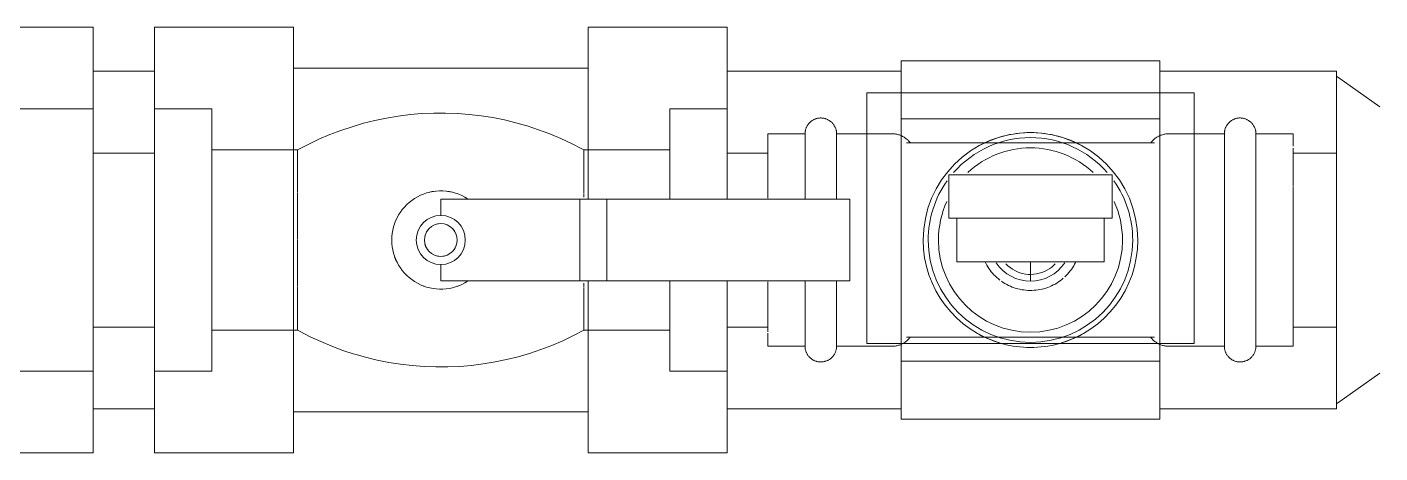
# Model space of a CAD drawing. Header units: inches. Extents: x -3299 to -2250, y -94 to 482.
# Drawn here: x -2432.06 to -2415.52, y 320.74 to 325.94 of the extents above; entities that cross this region are included whole.
import ezdxf

# ---------------------------------------------------------------- set-up
doc = ezdxf.new("R2010")
doc.units = ezdxf.units.IN
doc.header["$MEASUREMENT"] = 0
doc.layers.add('P-PIPE', color=3, linetype='Continuous', lineweight=9)
doc.layers.add('P-PIPE-CNTR', color=3, linetype='Continuous', lineweight=9)

# ---------------------------------------------------------------- blocks, each defined once
blk = doc.blocks.new('Ball Valve - 2-6 Inch - 2_-V23-Copy of ROOF LEVEL')
at = {"layer": 'P-PIPE'}
for p, q in [((-2.8, 1.6), (-3.5, 1.6)), ((-3.5, -1.6), (-3.5, 1.6)), ((-3.5, 1.6), (-3.5, 1.131)), ((-2.8, 1.6), (-2.8, -1.6)), ((3.5, 1.6), (2.8, 1.6)), ((2.8, 0.503), (2.8, 1.6)), ((3.5, 1.545), (3.5, 1.6)), ((3.5, 1.6), (3.5, 0.503)), ((3.5, 1.068), (3.5, 1.545)), ((-3.5, 1.131), (-3.5, 1.068)), ((-1.75, 1.1), (-2.8, 1.1)), ((-1.75, 1.09), (-1.75, 1.1)), ((-1.75, 0.579), (-1.75, 1.088)), ((2.8, 1.1), (1.75, 1.1)), ((1.75, 1.088), (1.75, 1.1)), ((1.75, 0.572), (1.75, 1.084)), ((-1.75, 0.008), (-1.75, 0.572)), ((0, 0.3), (0, 0.5)), ((0, 0.5), (1.698, 0.5)), ((1.698, 0.5), (2.028, 0.5)), ((1.698, -0.5), (1.698, 0.5)), ((1.75, 0.525), (1.75, 0.564)), ((2.028, 0.5), (5, 0.5)), ((2.028, -0.5), (2.028, 0.5)), ((5, 0.5), (5, -0.5)), ((-1.75, -0.564), (-1.75, 0)), ((0, -0.5), (0, -0.3)), ((-1.75, -1.084), (-1.75, -0.572)), ((1.698, -0.5), (0, -0.5)), ((2.028, -0.5), (1.698, -0.5)), ((1.75, -0.572), (1.75, -0.525)), ((1.75, -1.088), (1.75, -0.579)), ((5, -0.5), (2.028, -0.5)), ((2.8, -1.6), (2.8, -0.503)), ((3.5, -0.503), (3.5, -1.6)), ((-3.5, -1.068), (-3.5, -1.386)), ((-2.8, -1.1), (-1.75, -1.1)), ((-1.75, -1.1), (-1.75, -1.088)), ((1.75, -1.1), (1.75, -1.09)), ((1.75, -1.1), (2.8, -1.1)), ((3.5, -1.6), (3.5, -1.068)), ((-3.5, -1.386), (-3.5, -1.6)), ((-3.5, -1.6), (-2.8, -1.6)), ((2.8, -1.6), (3.5, -1.6))]:
    blk.add_line(p, q, dxfattribs=at)
at = {"layer": 'P-PIPE', "flags": 128}
for points in [[(-1.75, 1.1), (-1.622, 1.167), (-1.491, 1.23), (-1.357, 1.287), (-1.222, 1.338), (-1.084, 1.384), (-0.945, 1.425), (-0.805, 1.46), (-0.663, 1.489), (-0.519, 1.513), (-0.376, 1.531), (-0.231, 1.543), (-0.086, 1.549), (0.059, 1.55), (0.204, 1.545), (0.348, 1.534), (0.492, 1.517), (0.635, 1.494), (0.778, 1.466), (0.919, 1.432), (1.052, 1.394)], [(1.058, 1.393), (1.196, 1.347), (1.332, 1.297), (1.466, 1.241), (1.597, 1.18), (1.726, 1.113), (1.75, 1.1)], [(-1.058, -1.393), (-1.196, -1.347), (-1.332, -1.297), (-1.466, -1.241), (-1.597, -1.18), (-1.726, -1.113), (-1.75, -1.1)], [(1.75, -1.1), (1.622, -1.167), (1.491, -1.23), (1.357, -1.287), (1.222, -1.338), (1.084, -1.384), (0.945, -1.425), (0.805, -1.46), (0.663, -1.489), (0.519, -1.513), (0.376, -1.531), (0.231, -1.543), (0.086, -1.549), (-0.059, -1.55), (-0.204, -1.545), (-0.348, -1.534), (-0.492, -1.517), (-0.635, -1.494), (-0.778, -1.466), (-0.919, -1.432), (-1.052, -1.394)]]:
    blk.add_lwpolyline(points, dxfattribs=at)
at = {"layer": 'P-PIPE'}
for radius, start, end in [(0.6, 56.9143, 180), (0.3, 360, 180), (0.2, 360, 180), (0.2, 90, 120), (0.2, 15, 75), (0.2, 135, 165), (0.6, 180, 303.0857), (0.3, 180, 360), (0.2, 180, 360), (0.2, 195, 221.2798), (0.2, 318.7202, 345), (0.2, 240, 300)]:
    blk.add_arc((0, 0), radius, start, end, dxfattribs=at)
for points, knots in [([(-0.125, 0.587), (-0.118, 0.588), (-0.1, 0.592), (-0.081, 0.595), (-0.07, 0.596)], [-0.56672734, -0.56672734, -0.56672734, -0.56672734, -0.55555556, -0.5370319, -0.5370319, -0.5370319, -0.5370319]), ([(0.07, 0.596), (0.082, 0.595), (0.1, 0.592), (0.118, 0.588), (0.125, 0.587)], [-0.46297698, -0.46297698, -0.46297698, -0.46297698, -0.44444444, -0.43329467, -0.43329467, -0.43329467, -0.43329467]), ([(-0.481, 0.358), (-0.474, 0.368), (-0.463, 0.382), (-0.45, 0.397), (-0.446, 0.402)], [-0.79646997, -0.79646997, -0.79646997, -0.79646997, -0.77777778, -0.76652009, -0.76652009, -0.76652009, -0.76652009]), ([(-0.57, 0.187), (-0.568, 0.193), (-0.562, 0.211), (-0.555, 0.228), (-0.551, 0.238)], [-0.89944072, -0.89944072, -0.89944072, -0.89944072, -0.88888889, -0.87024048, -0.87024048, -0.87024048, -0.87024048]), ([(-0.543, -0.255), (-0.547, -0.247), (-0.554, -0.23), (-0.561, -0.214), (-0.564, -0.206)], [-0.13898376, -0.13898376, -0.13898376, -0.13898376, -0.125, -0.11095305, -0.11095305, -0.11095305, -0.11095305]), ([(-0.205, -0.564), (-0.213, -0.561), (-0.228, -0.555), (-0.242, -0.549), (-0.248, -0.546)], [-0.38898095, -0.38898095, -0.38898095, -0.38898095, -0.375, -0.36445728, -0.36445728, -0.36445728, -0.36445728]), ([(0.248, -0.546), (0.242, -0.549), (0.228, -0.555), (0.214, -0.561), (0.206, -0.564)], [-0.63512701, -0.63512701, -0.63512701, -0.63512701, -0.625, -0.61088512, -0.61088512, -0.61088512, -0.61088512])]:
    blk.add_open_spline(points, degree=3, knots=knots, dxfattribs=at)
blk = doc.blocks.new('Pressure Gauge - 2_ Dial - 1_4_-1370509-Copy of ROOF LEVEL')
at = {"layer": 'P-PIPE'}
for p, q in [((-2420.791, 286.141), (-2420.791, 286.008)), ((-2420.791, 286.141), (-2419.791, 286.141)), ((-2419.791, 286.141), (-2418.791, 286.141)), ((-2418.791, 286.008), (-2418.791, 286.141)), ((-2420.791, 286.008), (-2420.791, 285.61)), ((-2418.791, 285.61), (-2418.791, 286.008)), ((-2419.791, 285.61), (-2420.791, 285.61)), ((-2420.691, 285.61), (-2420.691, 285.079)), ((-2418.791, 285.61), (-2419.791, 285.61)), ((-2418.891, 285.079), (-2418.891, 285.61)), ((-2419.791, 285.079), (-2420.691, 285.079)), ((-2418.891, 285.079), (-2419.791, 285.079))]:
    blk.add_line(p, q, dxfattribs=at)
blk = doc.blocks.new('Y Strainer - 0_25-4 Inch - Threaded - 2_-V28-Copy of ROOF LEVEL')
at = {"layer": 'P-PIPE'}
for p, q in [((-2437.5, 324.944), (-2438.5, 324.944)), ((-2436.816, 324.944), (-2437.5, 324.944)), ((-2431.25, 324.944), (-2432.25, 324.944)), ((-2437.138, 324.444), (-2437.5, 324.444)), ((-2436.5, 324.444), (-2437.134, 324.444)), ((-2433.25, 324.444), (-2436.5, 324.444)), ((-2432.25, 324.444), (-2433.25, 324.444)), ((-2432.75, 324.444), (-2433.173, 324.444)), ((-2437.5, 322.244), (-2437.138, 322.244)), ((-2437.134, 322.244), (-2436.5, 322.244)), ((-2436.5, 322.244), (-2433.25, 322.244)), ((-2433.25, 322.244), (-2432.25, 322.244)), ((-2433.173, 322.244), (-2432.75, 322.244)), ((-2438.5, 321.744), (-2437.5, 321.744)), ((-2437.5, 321.744), (-2436.816, 321.744)), ((-2432.25, 321.744), (-2431.25, 321.744))]:
    blk.add_line(p, q, dxfattribs=at)
for centre, ratio, start_param, end_param in [((-2436.816, 323.344), 0.707108, 5.999672, 6.939138), ((-2438.5, 323.344), 0.000002, 5.442981, 6.283185), ((-2438.5, 323.344), 0.000002, 0, 1.570796), ((-2437.5, 323.344), 0.000002, 0, 1.570796), ((-2436.816, 323.344), 0.707108, 5.933357, 5.999671), ((-2436.816, 323.344), 0.707108, 5.473003, 5.921738), ((-2432.25, 323.344), 0.000002, 0, 1.570796), ((-2431.25, 323.344), 0.000002, 5.442981, 6.283185), ((-2431.25, 323.344), 0.000002, 0, 1.570796), ((-2438.5, 323.344), 0.000002, 1.570796, 3.141593), ((-2437.5, 323.344), 0.000002, 1.570796, 3.141593), ((-2432.25, 323.344), 0.000002, 1.570796, 3.141593), ((-2431.25, 323.344), 0.000002, 1.570796, 3.141593), ((-2438.5, 323.344), 0.000002, 3.141593, 3.981797), ((-2436.816, 323.344), 0.707108, 3.425107, 3.951775), ((-2431.25, 323.344), 0.000002, 3.926991, 3.981797), ((-2431.25, 323.344), 0.000002, 3.141593, 3.926991), ((-2436.816, 323.344), 0.707108, 2.48564, 3.425106)]:
    blk.add_ellipse(centre, major_axis=(0, 1.6), ratio=ratio, start_param=start_param, end_param=end_param, dxfattribs=at)

msp = doc.modelspace()

# ---------------------------------------------------------------- linework, layer by layer
at = {"layer": 'P-PIPE'}
for p, q in [((-2431.25, 325.944), (-2433.25, 325.944)), ((-2428.8, 325.944), (-2430.5, 325.944)), ((-2430.5, 320.745), (-2430.5, 325.944)), ((-2428.8, 320.745), (-2428.8, 325.944)), ((-2423.5, 325.944), (-2425.2, 325.944)), ((-2425.2, 325.944), (-2425.2, 323.845)), ((-2423.5, 325.944), (-2423.5, 323.847)), ((-2418.211, 325.531), (-2421.371, 325.531)), ((-2430.5, 325.406), (-2431.25, 325.406)), ((-2425.2, 325.444), (-2428.8, 325.444)), ((-2421.371, 325.406), (-2423.5, 325.406)), ((-2416.05, 325.406), (-2418.211, 325.406)), ((-2415.519, 324.969), (-2416.05, 325.344)), ((-2416.05, 325.343), (-2416.05, 325.146)), ((-2421.791, 322.079), (-2421.791, 325.141)), ((-2421.791, 325.141), (-2417.791, 325.141)), ((-2417.791, 325.141), (-2417.791, 322.079)), ((-2416.05, 321.345), (-2416.05, 325.136)), ((-2418.211, 324.825), (-2421.371, 324.825)), ((-2421.371, 324.825), (-2421.371, 321.864)), ((-2418.211, 321.864), (-2418.211, 324.825)), ((-2422.547, 324.641), (-2423.001, 324.641)), ((-2422.161, 324.653), (-2422.161, 324.645)), ((-2422.161, 324.645), (-2422.161, 324.641)), ((-2422.161, 324.641), (-2422.161, 324.64)), ((-2421.791, 324.641), (-2422.161, 324.641)), ((-2422.161, 324.64), (-2422.161, 324.637)), ((-2421.48, 324.641), (-2421.791, 324.641)), ((-2420.324, 324.532), (-2421.307, 324.532)), ((-2420.028, 324.532), (-2420.324, 324.532)), ((-2419.559, 324.532), (-2420.028, 324.532)), ((-2419.259, 324.532), (-2419.559, 324.532)), ((-2418.275, 324.532), (-2419.259, 324.532)), ((-2417.791, 324.641), (-2418.102, 324.641)), ((-2417.421, 324.641), (-2417.791, 324.641)), ((-2417.035, 324.653), (-2417.035, 324.645)), ((-2417.035, 324.645), (-2417.035, 324.641)), ((-2416.581, 324.641), (-2417.035, 324.641)), ((-2417.035, 324.641), (-2417.035, 324.64)), ((-2417.035, 324.64), (-2417.035, 324.637)), ((-2430.5, 324.406), (-2431.25, 324.406)), ((-2431.25, 324.379), (-2431.25, 324.406)), ((-2431.25, 324.15), (-2431.25, 324.37)), ((-2423.001, 324.406), (-2423.5, 324.406)), ((-2416.05, 324.406), (-2416.581, 324.406)), ((-2431.25, 323.878), (-2431.25, 324.022)), ((-2431.25, 323.762), (-2431.25, 323.875)), ((-2431.25, 322.813), (-2431.25, 322.927)), ((-2425.2, 320.745), (-2425.2, 322.843)), ((-2423.5, 320.745), (-2423.5, 322.842)), ((-2431.25, 322.666), (-2431.25, 322.81)), ((-2431.25, 322.318), (-2431.25, 322.538)), ((-2431.25, 322.282), (-2431.25, 322.309)), ((-2431.25, 322.282), (-2430.5, 322.282)), ((-2423.5, 322.282), (-2423.001, 322.282)), ((-2416.581, 322.282), (-2416.05, 322.282)), ((-2423.001, 322.048), (-2422.547, 322.048)), ((-2422.547, 322.049), (-2422.547, 322.052)), ((-2422.547, 322.048), (-2422.547, 322.049)), ((-2422.547, 322.044), (-2422.547, 322.048)), ((-2422.547, 322.036), (-2422.547, 322.044)), ((-2422.161, 322.048), (-2421.48, 322.048)), ((-2417.791, 322.079), (-2421.791, 322.079)), ((-2421.307, 322.157), (-2420.324, 322.157)), ((-2420.324, 322.157), (-2420.023, 322.157)), ((-2420.023, 322.157), (-2419.554, 322.157)), ((-2419.554, 322.157), (-2419.259, 322.157)), ((-2419.259, 322.157), (-2418.275, 322.157)), ((-2418.102, 322.048), (-2417.421, 322.048)), ((-2417.421, 322.049), (-2417.421, 322.052)), ((-2417.421, 322.048), (-2417.421, 322.049)), ((-2417.421, 322.044), (-2417.421, 322.048)), ((-2417.421, 322.036), (-2417.421, 322.044)), ((-2417.035, 322.048), (-2416.581, 322.048)), ((-2421.371, 321.864), (-2418.211, 321.864)), ((-2416.05, 321.345), (-2415.519, 321.72)), ((-2431.25, 321.283), (-2430.5, 321.283)), ((-2428.8, 321.245), (-2425.2, 321.245)), ((-2423.5, 321.283), (-2421.371, 321.283)), ((-2418.211, 321.283), (-2416.05, 321.283)), ((-2421.371, 321.157), (-2418.211, 321.157)), ((-2433.25, 320.745), (-2431.25, 320.745)), ((-2430.5, 320.745), (-2428.8, 320.745)), ((-2425.2, 320.745), (-2423.5, 320.745))]:
    msp.add_line(p, q, dxfattribs=at)
at = {"layer": 'P-PIPE', "flags": 128}
for points in [[(-2422.547, 324.641), (-2422.547, 324.649), (-2422.546, 324.656), (-2422.546, 324.664), (-2422.545, 324.672), (-2422.543, 324.679), (-2422.542, 324.687), (-2422.54, 324.694), (-2422.537, 324.702), (-2422.535, 324.709), (-2422.532, 324.716), (-2422.529, 324.723), (-2422.525, 324.73), (-2422.522, 324.737), (-2422.518, 324.743), (-2422.513, 324.75), (-2422.509, 324.756), (-2422.504, 324.762), (-2422.499, 324.768), (-2422.494, 324.774), (-2422.489, 324.779), (-2422.483, 324.785), (-2422.477, 324.79), (-2422.471, 324.794), (-2422.465, 324.799), (-2422.458, 324.803), (-2422.452, 324.807), (-2422.445, 324.811), (-2422.438, 324.815), (-2422.431, 324.818), (-2422.424, 324.821), (-2422.417, 324.823), (-2422.409, 324.826), (-2422.402, 324.828), (-2422.394, 324.83), (-2422.387, 324.831), (-2422.379, 324.832), (-2422.372, 324.833), (-2422.364, 324.834), (-2422.356, 324.834), (-2422.348, 324.834), (-2422.341, 324.833), (-2422.333, 324.833), (-2422.325, 324.832), (-2422.318, 324.83), (-2422.31, 324.829), (-2422.303, 324.827), (-2422.295, 324.825), (-2422.288, 324.822), (-2422.281, 324.819), (-2422.274, 324.816), (-2422.267, 324.813), (-2422.26, 324.809), (-2422.253, 324.805), (-2422.247, 324.801), (-2422.24, 324.797), (-2422.234, 324.792), (-2422.228, 324.787), (-2422.223, 324.782), (-2422.217, 324.777), (-2422.212, 324.771), (-2422.207, 324.765), (-2422.202, 324.759), (-2422.197, 324.753), (-2422.193, 324.747), (-2422.189, 324.74), (-2422.185, 324.734), (-2422.181, 324.727), (-2422.178, 324.72), (-2422.175, 324.713), (-2422.172, 324.705), (-2422.17, 324.698), (-2422.168, 324.691), (-2422.166, 324.683), (-2422.164, 324.676), (-2422.163, 324.668), (-2422.162, 324.66), (-2422.161, 324.653)], [(-2417.421, 324.641), (-2417.421, 324.649), (-2417.42, 324.656), (-2417.42, 324.664), (-2417.419, 324.672), (-2417.417, 324.679), (-2417.416, 324.687), (-2417.414, 324.694), (-2417.411, 324.702), (-2417.409, 324.709), (-2417.406, 324.716), (-2417.403, 324.723), (-2417.399, 324.73), (-2417.396, 324.737), (-2417.392, 324.743), (-2417.387, 324.75), (-2417.383, 324.756), (-2417.378, 324.762), (-2417.373, 324.768), (-2417.368, 324.774), (-2417.363, 324.779), (-2417.357, 324.785), (-2417.351, 324.79), (-2417.345, 324.794), (-2417.339, 324.799), (-2417.332, 324.803), (-2417.326, 324.807), (-2417.319, 324.811), (-2417.312, 324.815), (-2417.305, 324.818), (-2417.298, 324.821), (-2417.291, 324.823), (-2417.283, 324.826), (-2417.276, 324.828), (-2417.268, 324.83), (-2417.261, 324.831), (-2417.253, 324.832), (-2417.246, 324.833), (-2417.238, 324.834), (-2417.23, 324.834), (-2417.222, 324.834), (-2417.215, 324.833), (-2417.207, 324.833), (-2417.199, 324.832), (-2417.192, 324.83), (-2417.184, 324.829), (-2417.177, 324.827), (-2417.169, 324.825), (-2417.162, 324.822), (-2417.155, 324.819), (-2417.148, 324.816), (-2417.141, 324.813), (-2417.134, 324.809), (-2417.127, 324.805), (-2417.121, 324.801), (-2417.114, 324.797), (-2417.108, 324.792), (-2417.102, 324.787), (-2417.097, 324.782), (-2417.091, 324.777), (-2417.086, 324.771), (-2417.081, 324.765), (-2417.076, 324.759), (-2417.071, 324.753), (-2417.067, 324.747), (-2417.063, 324.74), (-2417.059, 324.734), (-2417.055, 324.727), (-2417.052, 324.72), (-2417.049, 324.713), (-2417.046, 324.705), (-2417.044, 324.698), (-2417.042, 324.691), (-2417.04, 324.683), (-2417.038, 324.676), (-2417.037, 324.668), (-2417.036, 324.66), (-2417.035, 324.653)], [(-2422.547, 324.635), (-2422.547, 324.639), (-2422.547, 324.641), (-2422.547, 324.641)], [(-2422.547, 324.641), (-2422.547, 324.64), (-2422.547, 324.637)], [(-2422.547, 324.637), (-2422.547, 324.631), (-2422.547, 324.624), (-2422.547, 324.615), (-2422.547, 324.604), (-2422.547, 324.59), (-2422.547, 324.575), (-2422.547, 324.558), (-2422.547, 324.538), (-2422.547, 324.517), (-2422.547, 324.494), (-2422.547, 324.469), (-2422.547, 324.443), (-2422.547, 324.414), (-2422.547, 324.384)], [(-2422.547, 324.6), (-2422.547, 324.612), (-2422.547, 324.622), (-2422.547, 324.63), (-2422.547, 324.635)], [(-2422.161, 324.635), (-2422.161, 324.639), (-2422.161, 324.641), (-2422.161, 324.641)], [(-2422.161, 324.637), (-2422.161, 324.631), (-2422.161, 324.624), (-2422.161, 324.615), (-2422.161, 324.604)], [(-2422.161, 324.534), (-2422.161, 324.553), (-2422.161, 324.571), (-2422.161, 324.586), (-2422.161, 324.6), (-2422.161, 324.612), (-2422.161, 324.622), (-2422.161, 324.63), (-2422.161, 324.635)], [(-2422.161, 324.376), (-2422.161, 324.406), (-2422.161, 324.435), (-2422.161, 324.462), (-2422.161, 324.488), (-2422.161, 324.511), (-2422.161, 324.533)], [(-2421.48, 324.641), (-2421.469, 324.641), (-2421.458, 324.64), (-2421.447, 324.639), (-2421.437, 324.637), (-2421.426, 324.635), (-2421.415, 324.633), (-2421.405, 324.63), (-2421.394, 324.627), (-2421.384, 324.623), (-2421.374, 324.619), (-2421.364, 324.615), (-2421.354, 324.61), (-2421.345, 324.605), (-2421.335, 324.599), (-2421.326, 324.593), (-2421.317, 324.587), (-2421.309, 324.58), (-2421.3, 324.573), (-2421.292, 324.566), (-2421.285, 324.558), (-2421.277, 324.55), (-2421.27, 324.542), (-2421.263, 324.533), (-2421.262, 324.532)], [(-2418.32, 324.532), (-2418.313, 324.54), (-2418.306, 324.549), (-2418.299, 324.557), (-2418.291, 324.564), (-2418.283, 324.572), (-2418.275, 324.579), (-2418.266, 324.586), (-2418.258, 324.592), (-2418.248, 324.598), (-2418.239, 324.604), (-2418.23, 324.609), (-2418.22, 324.614), (-2418.21, 324.619), (-2418.2, 324.623), (-2418.19, 324.626), (-2418.179, 324.63), (-2418.169, 324.633), (-2418.158, 324.635), (-2418.147, 324.637), (-2418.137, 324.639), (-2418.126, 324.64), (-2418.115, 324.64), (-2418.104, 324.641), (-2418.102, 324.641)], [(-2417.421, 324.635), (-2417.421, 324.639), (-2417.421, 324.641), (-2417.421, 324.641)], [(-2417.421, 324.641), (-2417.421, 324.64), (-2417.421, 324.637)], [(-2417.421, 324.637), (-2417.421, 324.631), (-2417.421, 324.624), (-2417.421, 324.615), (-2417.421, 324.604), (-2417.421, 324.59), (-2417.421, 324.575), (-2417.421, 324.558), (-2417.421, 324.538), (-2417.421, 324.517), (-2417.421, 324.494), (-2417.421, 324.469), (-2417.421, 324.443), (-2417.421, 324.414), (-2417.421, 324.384)], [(-2417.421, 324.6), (-2417.421, 324.612), (-2417.421, 324.622), (-2417.421, 324.63), (-2417.421, 324.635)], [(-2417.035, 324.635), (-2417.035, 324.639), (-2417.035, 324.641), (-2417.035, 324.641)], [(-2417.035, 324.637), (-2417.035, 324.631), (-2417.035, 324.624), (-2417.035, 324.615), (-2417.035, 324.604)], [(-2417.035, 324.571), (-2417.035, 324.586), (-2417.035, 324.6), (-2417.035, 324.612), (-2417.035, 324.622), (-2417.035, 324.63), (-2417.035, 324.635)], [(-2417.035, 324.376), (-2417.035, 324.406), (-2417.035, 324.435), (-2417.035, 324.462), (-2417.035, 324.488), (-2417.035, 324.511), (-2417.035, 324.533), (-2417.035, 324.553), (-2417.035, 324.57)], [(-2422.547, 324.375), (-2422.547, 324.352), (-2422.547, 324.319), (-2422.547, 324.284), (-2422.547, 324.248), (-2422.547, 324.21), (-2422.547, 324.17), (-2422.547, 324.13), (-2422.547, 324.088), (-2422.547, 324.045), (-2422.547, 324.001), (-2422.547, 323.955), (-2422.547, 323.909), (-2422.547, 323.862), (-2422.547, 323.844)], [(-2422.161, 324.076), (-2422.161, 324.119), (-2422.161, 324.16), (-2422.161, 324.199), (-2422.161, 324.237), (-2422.161, 324.274), (-2422.161, 324.31), (-2422.161, 324.344), (-2422.161, 324.375)], [(-2417.421, 324.375), (-2417.421, 324.352), (-2417.421, 324.319), (-2417.421, 324.284), (-2417.421, 324.248), (-2417.421, 324.21), (-2417.421, 324.17), (-2417.421, 324.13), (-2417.421, 324.088), (-2417.421, 324.045), (-2417.421, 324.001), (-2417.421, 323.955), (-2417.421, 323.909), (-2417.421, 323.862), (-2417.421, 323.814), (-2417.421, 323.765), (-2417.421, 323.716), (-2417.421, 323.666), (-2417.421, 323.616), (-2417.421, 323.565), (-2417.421, 323.513), (-2417.421, 323.462), (-2417.421, 323.41), (-2417.421, 323.358), (-2417.421, 323.344)], [(-2417.035, 324.119), (-2417.035, 324.16), (-2417.035, 324.199), (-2417.035, 324.237), (-2417.035, 324.274), (-2417.035, 324.31), (-2417.035, 324.344), (-2417.035, 324.375)], [(-2422.161, 323.849), (-2422.161, 323.897), (-2422.161, 323.943), (-2422.161, 323.989), (-2422.161, 324.033), (-2422.161, 324.062)], [(-2417.035, 323.602), (-2417.035, 323.652), (-2417.035, 323.703), (-2417.035, 323.752), (-2417.035, 323.801), (-2417.035, 323.849), (-2417.035, 323.897), (-2417.035, 323.943), (-2417.035, 323.989), (-2417.035, 324.033), (-2417.035, 324.076), (-2417.035, 324.105)], [(-2417.035, 323.344), (-2417.035, 323.396), (-2417.035, 323.448), (-2417.035, 323.5), (-2417.035, 323.551), (-2417.035, 323.587)], [(-2417.421, 323.344), (-2417.421, 323.292), (-2417.421, 323.241), (-2417.421, 323.189), (-2417.421, 323.149)], [(-2417.035, 322.314), (-2417.035, 322.336), (-2417.035, 322.37), (-2417.035, 322.405), (-2417.035, 322.441), (-2417.035, 322.479), (-2417.035, 322.518), (-2417.035, 322.559), (-2417.035, 322.601), (-2417.035, 322.644), (-2417.035, 322.688), (-2417.035, 322.733), (-2417.035, 322.779), (-2417.035, 322.827), (-2417.035, 322.875), (-2417.035, 322.923), (-2417.035, 322.973), (-2417.035, 323.023), (-2417.035, 323.073), (-2417.035, 323.124), (-2417.035, 323.175), (-2417.035, 323.227), (-2417.035, 323.278), (-2417.035, 323.33), (-2417.035, 323.344)], [(-2420.347, 323.079), (-2420.337, 323.06), (-2420.326, 323.038), (-2420.313, 323.017), (-2420.299, 322.996), (-2420.285, 322.976), (-2420.27, 322.957), (-2420.254, 322.938), (-2420.238, 322.92), (-2420.22, 322.902), (-2420.202, 322.886), (-2420.184, 322.87), (-2420.164, 322.854)], [(-2419.321, 322.947), (-2419.305, 322.966), (-2419.29, 322.986), (-2419.276, 323.006), (-2419.263, 323.027), (-2419.251, 323.048), (-2419.24, 323.07)], [(-2417.421, 323.138), (-2417.421, 323.087), (-2417.421, 323.036), (-2417.421, 322.986), (-2417.421, 322.936), (-2417.421, 322.888), (-2417.421, 322.839), (-2417.421, 322.792), (-2417.421, 322.746), (-2417.421, 322.7), (-2417.421, 322.656), (-2417.421, 322.612), (-2417.421, 322.57), (-2417.421, 322.529), (-2417.421, 322.489), (-2417.421, 322.451), (-2417.421, 322.414), (-2417.421, 322.379), (-2417.421, 322.345), (-2417.421, 322.314)], [(-2422.547, 322.839), (-2422.547, 322.792), (-2422.547, 322.746), (-2422.547, 322.7), (-2422.547, 322.656), (-2422.547, 322.612), (-2422.547, 322.57), (-2422.547, 322.529), (-2422.547, 322.489), (-2422.547, 322.451), (-2422.547, 322.414), (-2422.547, 322.379), (-2422.547, 322.345), (-2422.547, 322.314)], [(-2422.161, 322.314), (-2422.161, 322.336), (-2422.161, 322.37), (-2422.161, 322.405), (-2422.161, 322.441), (-2422.161, 322.479), (-2422.161, 322.518), (-2422.161, 322.559), (-2422.161, 322.601), (-2422.161, 322.644), (-2422.161, 322.688), (-2422.161, 322.733), (-2422.161, 322.779), (-2422.161, 322.827), (-2422.161, 322.844)], [(-2420.144, 322.84), (-2420.124, 322.826), (-2420.103, 322.813), (-2420.081, 322.801), (-2420.059, 322.79), (-2420.037, 322.78)], [(-2419.65, 322.745), (-2419.627, 322.75), (-2419.604, 322.758), (-2419.58, 322.765), (-2419.557, 322.774), (-2419.535, 322.784), (-2419.513, 322.795), (-2419.491, 322.806), (-2419.469, 322.819), (-2419.449, 322.832), (-2419.429, 322.846), (-2419.409, 322.861), (-2419.39, 322.877)], [(-2419.372, 322.893), (-2419.354, 322.91), (-2419.337, 322.928), (-2419.321, 322.947)], [(-2420.037, 322.78), (-2420.014, 322.77), (-2419.991, 322.762), (-2419.968, 322.754), (-2419.944, 322.748), (-2419.92, 322.742), (-2419.896, 322.737), (-2419.871, 322.734)], [(-2419.871, 322.734), (-2419.847, 322.731), (-2419.822, 322.729), (-2419.798, 322.728), (-2419.773, 322.729), (-2419.748, 322.73), (-2419.724, 322.732)], [(-2419.724, 322.732), (-2419.699, 322.735), (-2419.675, 322.739), (-2419.651, 322.744)], [(-2422.547, 322.313), (-2422.547, 322.282), (-2422.547, 322.253), (-2422.547, 322.226), (-2422.547, 322.201), (-2422.547, 322.177), (-2422.547, 322.156), (-2422.547, 322.136)], [(-2422.161, 322.052), (-2422.161, 322.057), (-2422.161, 322.064), (-2422.161, 322.074), (-2422.161, 322.085), (-2422.161, 322.098), (-2422.161, 322.114), (-2422.161, 322.131), (-2422.161, 322.15), (-2422.161, 322.171), (-2422.161, 322.194), (-2422.161, 322.219), (-2422.161, 322.246), (-2422.161, 322.274), (-2422.161, 322.304)], [(-2417.421, 322.313), (-2417.421, 322.282), (-2417.421, 322.253), (-2417.421, 322.226), (-2417.421, 322.201), (-2417.421, 322.177), (-2417.421, 322.157)], [(-2417.035, 322.052), (-2417.035, 322.057), (-2417.035, 322.064), (-2417.035, 322.074), (-2417.035, 322.085), (-2417.035, 322.098), (-2417.035, 322.114), (-2417.035, 322.131), (-2417.035, 322.15), (-2417.035, 322.171), (-2417.035, 322.194), (-2417.035, 322.219), (-2417.035, 322.246), (-2417.035, 322.274), (-2417.035, 322.304)], [(-2422.547, 322.118), (-2422.547, 322.102), (-2422.547, 322.088), (-2422.547, 322.076), (-2422.547, 322.067), (-2422.547, 322.059), (-2422.547, 322.053)], [(-2422.547, 322.052), (-2422.547, 322.057), (-2422.547, 322.064), (-2422.547, 322.074), (-2422.547, 322.085)], [(-2422.547, 322.053), (-2422.547, 322.049), (-2422.547, 322.048), (-2422.547, 322.048)], [(-2422.161, 322.048), (-2422.161, 322.04), (-2422.162, 322.032), (-2422.162, 322.025), (-2422.164, 322.017), (-2422.165, 322.009), (-2422.167, 322.002), (-2422.169, 321.994), (-2422.171, 321.987), (-2422.173, 321.98), (-2422.176, 321.973), (-2422.179, 321.966), (-2422.183, 321.959), (-2422.187, 321.952), (-2422.191, 321.945), (-2422.195, 321.939), (-2422.199, 321.933), (-2422.204, 321.926), (-2422.209, 321.921), (-2422.214, 321.915), (-2422.22, 321.909), (-2422.225, 321.904), (-2422.231, 321.899), (-2422.237, 321.894), (-2422.243, 321.89), (-2422.25, 321.885), (-2422.256, 321.881), (-2422.263, 321.878), (-2422.27, 321.874), (-2422.277, 321.871), (-2422.284, 321.868), (-2422.291, 321.865), (-2422.299, 321.863), (-2422.306, 321.861), (-2422.314, 321.859), (-2422.321, 321.858), (-2422.329, 321.856), (-2422.337, 321.856), (-2422.344, 321.855), (-2422.352, 321.855), (-2422.36, 321.855), (-2422.367, 321.855), (-2422.375, 321.856), (-2422.383, 321.857), (-2422.39, 321.858), (-2422.398, 321.86), (-2422.405, 321.862), (-2422.413, 321.864), (-2422.42, 321.866), (-2422.427, 321.869), (-2422.434, 321.872), (-2422.441, 321.876), (-2422.448, 321.879), (-2422.455, 321.883), (-2422.461, 321.887), (-2422.468, 321.892), (-2422.474, 321.896), (-2422.48, 321.901), (-2422.486, 321.906), (-2422.491, 321.912), (-2422.496, 321.917), (-2422.501, 321.923), (-2422.506, 321.929), (-2422.511, 321.935), (-2422.515, 321.942), (-2422.519, 321.948), (-2422.523, 321.955), (-2422.527, 321.962), (-2422.53, 321.969), (-2422.533, 321.976), (-2422.536, 321.983), (-2422.538, 321.99), (-2422.54, 321.998), (-2422.542, 322.005), (-2422.544, 322.013), (-2422.545, 322.021), (-2422.546, 322.028), (-2422.547, 322.036)], [(-2422.161, 322.088), (-2422.161, 322.076), (-2422.161, 322.067), (-2422.161, 322.059), (-2422.161, 322.053)], [(-2422.161, 322.053), (-2422.161, 322.049), (-2422.161, 322.048), (-2422.161, 322.048)], [(-2422.161, 322.048), (-2422.161, 322.049), (-2422.161, 322.052)], [(-2421.352, 322.08), (-2421.362, 322.075), (-2421.372, 322.07), (-2421.382, 322.066), (-2421.392, 322.062), (-2421.403, 322.059), (-2421.413, 322.056), (-2421.424, 322.054), (-2421.435, 322.052), (-2421.445, 322.05), (-2421.456, 322.049), (-2421.467, 322.048), (-2421.478, 322.048), (-2421.48, 322.048)], [(-2421.262, 322.157), (-2421.269, 322.148), (-2421.276, 322.14), (-2421.283, 322.132), (-2421.291, 322.124), (-2421.299, 322.117), (-2421.307, 322.11), (-2421.316, 322.103), (-2421.325, 322.097), (-2421.334, 322.09), (-2421.343, 322.085), (-2421.352, 322.08)], [(-2418.228, 322.079), (-2418.237, 322.084), (-2418.247, 322.089), (-2418.256, 322.095), (-2418.265, 322.102), (-2418.273, 322.108), (-2418.282, 322.115), (-2418.29, 322.123), (-2418.298, 322.13), (-2418.305, 322.138), (-2418.312, 322.147), (-2418.319, 322.155), (-2418.32, 322.157)], [(-2418.102, 322.048), (-2418.113, 322.048), (-2418.124, 322.049), (-2418.135, 322.05), (-2418.145, 322.051), (-2418.156, 322.053), (-2418.167, 322.056), (-2418.177, 322.058), (-2418.188, 322.062), (-2418.198, 322.065), (-2418.208, 322.069), (-2418.218, 322.074), (-2418.228, 322.079)], [(-2417.421, 322.156), (-2417.421, 322.136), (-2417.421, 322.118), (-2417.421, 322.102), (-2417.421, 322.088), (-2417.421, 322.076), (-2417.421, 322.067), (-2417.421, 322.059), (-2417.421, 322.053)], [(-2417.421, 322.052), (-2417.421, 322.057), (-2417.421, 322.064), (-2417.421, 322.074), (-2417.421, 322.085)], [(-2417.421, 322.053), (-2417.421, 322.049), (-2417.421, 322.048), (-2417.421, 322.048)], [(-2417.035, 322.048), (-2417.035, 322.04), (-2417.036, 322.032), (-2417.036, 322.025), (-2417.038, 322.017), (-2417.039, 322.009), (-2417.041, 322.002), (-2417.043, 321.994), (-2417.045, 321.987), (-2417.047, 321.98), (-2417.05, 321.973), (-2417.053, 321.966), (-2417.057, 321.959), (-2417.061, 321.952), (-2417.065, 321.945), (-2417.069, 321.939), (-2417.073, 321.933), (-2417.078, 321.926), (-2417.083, 321.921), (-2417.088, 321.915), (-2417.094, 321.909), (-2417.099, 321.904), (-2417.105, 321.899), (-2417.111, 321.894), (-2417.117, 321.89), (-2417.124, 321.885), (-2417.13, 321.881), (-2417.137, 321.878), (-2417.144, 321.874), (-2417.151, 321.871), (-2417.158, 321.868), (-2417.165, 321.865), (-2417.173, 321.863), (-2417.18, 321.861), (-2417.188, 321.859), (-2417.195, 321.858), (-2417.203, 321.856), (-2417.211, 321.856), (-2417.218, 321.855), (-2417.226, 321.855), (-2417.234, 321.855), (-2417.241, 321.855), (-2417.249, 321.856), (-2417.257, 321.857), (-2417.264, 321.858), (-2417.272, 321.86), (-2417.279, 321.862), (-2417.287, 321.864), (-2417.294, 321.866), (-2417.301, 321.869), (-2417.308, 321.872), (-2417.315, 321.876), (-2417.322, 321.879), (-2417.329, 321.883), (-2417.335, 321.887), (-2417.342, 321.892), (-2417.348, 321.896), (-2417.354, 321.901), (-2417.36, 321.906), (-2417.365, 321.912), (-2417.37, 321.917), (-2417.375, 321.923), (-2417.38, 321.929), (-2417.385, 321.935), (-2417.389, 321.942), (-2417.393, 321.948), (-2417.397, 321.955), (-2417.401, 321.962), (-2417.404, 321.969), (-2417.407, 321.976), (-2417.41, 321.983), (-2417.412, 321.99), (-2417.414, 321.998), (-2417.416, 322.005), (-2417.418, 322.013), (-2417.419, 322.021), (-2417.42, 322.028), (-2417.421, 322.036)], [(-2417.035, 322.088), (-2417.035, 322.076), (-2417.035, 322.067), (-2417.035, 322.059), (-2417.035, 322.053)], [(-2417.035, 322.053), (-2417.035, 322.049), (-2417.035, 322.048), (-2417.035, 322.048)], [(-2417.035, 322.048), (-2417.035, 322.049), (-2417.035, 322.052)]]:
    msp.add_lwpolyline(points, dxfattribs=at)
at = {"layer": 'P-PIPE'}
for radius, start, end in [(1.312, 90, 180), (1.25, 90, 138.7136), (1.312, 105.0002, 118.7727), (1.312, 90.0002, 105), (1.312, 75.0002, 90), (1.312, 0, 90), (1.25, 41.2864, 90), (1.312, 61.2273, 75), (1.125, 90, 132.904), (1.125, 47.096, 90), (1.25, 144.6087, 180), (1.25, 360, 35.3898), (1.125, 155.1882, 180), (1.125, 360, 24.8073), (1.312, 180, 254.7521), (1.25, 180, 270), (1.125, 180, 270), (1.25, 270, 0), (1.125, 270, 0), (1.312, 285.2479, 0), (0.503, 213.6069, 326.3931), (0.42, 223.8168, 299.0692), (0.42, 300, 316.1832), (1.312, 241.2273, 254.7521), (1.312, 285.2479, 298.7727), (1.312, 255, 269.9998), (1.312, 255, 270), (1.312, 270, 284.9998), (1.312, 270, 285)]:
    msp.add_arc((-2419.791, 323.344), radius, start, end, dxfattribs=at)
for centre, major_axis, ratio, start_param, end_param in [((-2431.25, 323.344), (0, 2.6), 0.000002, 0, 1.570796), ((-2431.25, 323.344), (0, 2.6), 0.000002, 5.63936, 6.283185), ((-2421.371, 323.344), (0, 2.187), 0.000006, 5.67853, 6.283185), ((-2421.371, 323.344), (0, 2.187), 0.000006, 0, 0.32288), ((-2418.211, 323.344), (0, 2.187), 0.000006, 0, 0.32288), ((-2418.211, 323.344), (0, 2.187), 0.000006, 5.67853, 6.283185), ((-2431.25, 323.344), (0, 2.6), 0.000002, 5.497787, 5.63936), ((-2431.25, 323.344), (0, 2.062), 0.000002, 0, 1.570796), ((-2431.25, 323.344), (0, 2.062), 0.000002, 6.021386, 6.283185), ((-2431.25, 323.344), (0, 2.062), 0.000002, 5.611439, 6.021386), ((-2430.5, 323.344), (0, 2.062), 0.000002, 5.611439, 6.283185), ((-2430.5, 323.344), (0, 2.062), 0.000002, 0, 1.570796), ((-2423.5, 323.344), (0, 2.062), 0.000011, 4.957712, 6.283185), ((-2423.5, 323.344), (0, 2.062), 0.000011, 0, 0.671746), ((-2421.371, 323.344), (0, 2.187), 0.000006, 0.32288, 0.393683), ((-2421.371, 323.344), (0, 2.062), 0.000011, 0, 0.220221), ((-2421.371, 323.344), (0, 2.062), 0.000011, 6.062965, 6.283185), ((-2421.371, 323.344), (0, 2.187), 0.000006, 0.407051, 0.597121), ((-2421.371, 323.344), (0, 2.062), 0.000011, 0.261799, 0.509518), ((-2421.371, 323.344), (0, 2.062), 0.000011, 5.773667, 6.021386), ((-2418.211, 323.344), (0, 2.187), 0.000006, 0.32288, 0.393683), ((-2418.211, 323.344), (0, 2.062), 0.000006, 6.062965, 6.283185), ((-2418.211, 323.344), (0, 2.062), 0.000006, 0, 0.220221), ((-2418.211, 323.344), (0, 2.187), 0.000006, 0.407051, 0.597121), ((-2418.211, 323.344), (0, 2.062), 0.000006, 5.773667, 6.021386), ((-2418.211, 323.344), (0, 2.062), 0.000006, 0.261799, 0.509518), ((-2416.05, 323.344), (0, 2.062), 0.000006, 0, 0.231063), ((-2416.05, 323.344), (0, 2.062), 0.000006, 4.712389, 6.283185), ((-2416.05, 323.344), (0, 2.062), 0.000006, 0.261799, 1.028067), ((-2431.25, 323.344), (0, 2.6), 0.000002, 5.472114, 5.497787), ((-2431.25, 323.344), (0, 2.6), 0.000002, 5.381963, 5.46602), ((-2421.371, 323.344), (0, 2.187), 0.000006, 5.455844, 5.67853), ((-2421.371, 323.344), (0, 2.187), 0.000006, 0.614904, 0.945129), ((-2421.371, 323.344), (0, 2.062), 0.000011, 0.523599, 0.900437), ((-2421.371, 323.344), (0, 2.062), 0.000011, 5.376145, 5.759587), ((-2418.211, 323.344), (0, 2.187), 0.000006, 5.455844, 5.67853), ((-2418.211, 323.344), (0, 2.187), 0.000006, 0.614904, 0.785398), ((-2418.211, 323.344), (0, 2.062), 0.000006, 5.376145, 5.759587), ((-2418.211, 323.344), (0, 2.062), 0.000006, 0.523599, 0.901632), ((-2431.25, 323.344), (0, 2.6), 0.000002, 5.136692, 5.381963), ((-2431.25, 323.344), (0, 2.062), 0.000002, 5.255118, 5.611439), ((-2430.5, 323.344), (0, 2.062), 0.000002, 5.255118, 5.611439), ((-2423.5, 323.344), (0, 2.062), 0.000011, 0.671746, 1.028067), ((-2418.211, 323.344), (0, 2.187), 0.000006, 0.785398, 0.946253), ((-2423.001, 323.344), (0, 1.296), 0.000006, 5.116245, 6.283185), ((-2422.547, 323.344), (0, 1.297), 0.000006, 5.116245, 6.283185), ((-2422.161, 323.344), (0, 1.297), 0.000006, 5.116245, 6.283185), ((-2421.371, 323.344), (0, 2.062), 0.000011, 4.712389, 5.376145), ((-2418.211, 323.344), (0, 2.062), 0.000006, 4.712389, 5.376145), ((-2417.421, 323.344), (0, 1.296), 0.000006, 4.712389, 6.283185), ((-2417.035, 323.344), (0, 1.297), 0.000006, 4.712389, 6.283185), ((-2416.581, 323.344), (0, 1.297), 0.000006, 5.79847, 6.283185), ((-2416.581, 323.344), (0, 1.297), 0.000006, 5.244253, 5.759587), ((-2416.05, 323.344), (0, 2.062), 0.000006, 1.028067, 1.047198), ((-2416.581, 323.344), (0, 1.296), 0.000006, 4.712389, 5.235988), ((-2431.25, 323.344), (0, 2.6), 0.000002, 1.570796, 3.141593), ((-2431.25, 323.344), (0, 2.062), 0.000002, 1.570796, 3.141593), ((-2430.5, 323.344), (0, 2.062), 0.000002, 1.570796, 3.141593), ((-2421.371, 323.344), (0, 2.062), 0.000011, 3.670004, 4.712389), ((-2418.211, 323.344), (0, 2.062), 0.000006, 3.670004, 4.712389), ((-2417.421, 323.344), (0, 1.296), 0.000006, 3.141593, 4.712389), ((-2417.035, 323.344), (0, 1.297), 0.000006, 3.141593, 4.712389), ((-2416.581, 323.344), (0, 1.296), 0.000006, 3.141593, 4.712389), ((-2416.05, 323.344), (0, 2.062), 0.000006, 3.141593, 4.712389), ((-2423.5, 323.344), (0, 2.062), 0.000011, 3.141593, 4.467066), ((-2423.001, 323.344), (0, 1.296), 0.000006, 4.18879, 4.308533), ((-2423.001, 323.344), (0, 1.296), 0.000006, 3.665191, 4.186747), ((-2422.547, 323.344), (0, 1.297), 0.000006, 3.141593, 4.308533), ((-2422.161, 323.344), (0, 1.296), 0.000006, 3.141593, 4.308533), ((-2431.25, 323.344), (0, 2.062), 0.000002, 3.813339, 4.16966), ((-2431.25, 323.344), (0, 2.6), 0.000002, 4.042815, 4.288086), ((-2430.5, 323.344), (0, 2.062), 0.000002, 3.813339, 4.16966), ((-2423.5, 323.344), (0, 2.062), 0.000011, 2.113526, 2.469846), ((-2423.001, 323.344), (0, 1.296), 0.000006, 3.141593, 3.640907), ((-2416.05, 323.344), (0, 2.062), 0.000006, 2.094395, 2.113526), ((-2416.05, 323.344), (0, 2.062), 0.000006, 2.113526, 2.879793), ((-2421.371, 323.344), (0, 2.062), 0.000011, 2.239974, 2.613181), ((-2421.371, 323.344), (0, 2.187), 0.000006, 2.19535, 2.531592), ((-2418.211, 323.344), (0, 2.062), 0.000006, 2.241145, 2.613181), ((-2418.211, 323.344), (0, 2.187), 0.000006, 2.196456, 2.531592), ((-2421.371, 323.344), (0, 2.187), 0.000006, 3.141593, 3.968934), ((-2418.211, 323.344), (0, 2.187), 0.000006, 3.141593, 3.968934), ((-2431.25, 323.344), (0, 2.6), 0.000002, 3.785418, 4.042815), ((-2431.25, 323.344), (0, 2.062), 0.000002, 3.403392, 3.813339), ((-2430.5, 323.344), (0, 2.062), 0.000002, 3.141593, 3.813339), ((-2423.5, 323.344), (0, 2.062), 0.000011, 2.469846, 3.141593), ((-2421.371, 323.344), (0, 2.062), 0.000011, 2.617994, 2.879793), ((-2421.371, 323.344), (0, 2.062), 0.000011, 3.403392, 3.665191), ((-2421.371, 323.344), (0, 2.187), 0.000006, 2.536129, 2.734542), ((-2418.211, 323.344), (0, 2.062), 0.000006, 3.403392, 3.665191), ((-2418.211, 323.344), (0, 2.062), 0.000006, 2.617994, 2.879793), ((-2418.211, 323.344), (0, 2.187), 0.000006, 2.536129, 2.734542), ((-2431.25, 323.344), (0, 2.062), 0.000002, 3.141593, 3.403392), ((-2431.25, 323.344), (0, 2.6), 0.000002, 3.141593, 3.785418), ((-2421.371, 323.344), (0, 2.062), 0.000011, 2.921372, 3.141593), ((-2421.371, 323.344), (0, 2.062), 0.000011, 3.141593, 3.361813), ((-2421.371, 323.344), (0, 2.187), 0.000006, 2.74791, 2.818713), ((-2421.371, 323.344), (0, 2.187), 0.000006, 2.818713, 3.141593), ((-2418.211, 323.344), (0, 2.062), 0.000006, 3.141593, 3.361813), ((-2418.211, 323.344), (0, 2.062), 0.000006, 2.921372, 3.141593), ((-2418.211, 323.344), (0, 2.187), 0.000006, 2.74791, 2.818713), ((-2418.211, 323.344), (0, 2.187), 0.000006, 2.818713, 3.141593), ((-2416.05, 323.344), (0, 2.062), 0.000006, 2.91053, 3.141593)]:
    msp.add_ellipse(centre, major_axis=major_axis, ratio=ratio, start_param=start_param, end_param=end_param, dxfattribs=at)
at = {"layer": 'P-PIPE-CNTR'}
msp.add_line((-2419.791, 322.844), (-2419.791, 323.079), dxfattribs=at)

# ---------------------------------------------------------------- block references
at = {"layer": 'P-PIPE'}
for name, p in [('Y Strainer - 0_25-4 Inch - Threaded - 2_-V28-Copy of ROOF LEVEL', (0, 0)), ('Ball Valve - 2-6 Inch - 2_-V23-Copy of ROOF LEVEL', (-2427, 323.344)), ('Pressure Gauge - 2_ Dial - 1_4_-1370509-Copy of ROOF LEVEL', (0, 38))]:
    msp.add_blockref(name, p, dxfattribs=at)

doc.saveas('drawing.dxf')
